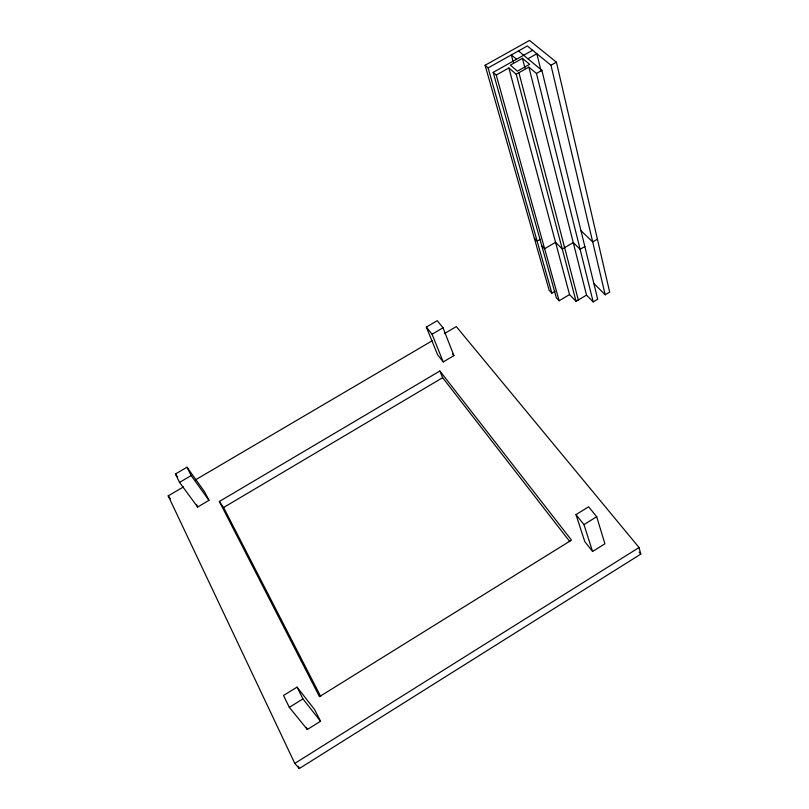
<?xml version="1.0" encoding="UTF-8"?>
<svg xmlns="http://www.w3.org/2000/svg" width="809" height="809" viewBox="0 0 809 809"><rect width="100%" height="100%" fill="white"/><g stroke="black" fill="none" stroke-linecap="round" stroke-linejoin="round"><path stroke-width="1.21" d="M183.431 486.937L168.211 495.877L294.789 763.403L639.049 547.541L456.306 326.603L444.353 333.632M294.789 763.403L299.29 768.55L640.789 554.104L639.049 547.541M307.329 729.496L320.516 721.264L314.661 709.665L297.045 687.114L283.514 695.487L289.309 707.349L307.329 729.496L306.277 727.372M592.572 551.495L604.91 543.8L596.688 516.718L588.628 506.808L575.988 514.615L584.776 541.585L592.572 551.495L583.967 524.606L575.988 514.615M289.309 707.349L302.94 698.895L320.516 721.264M583.967 524.606L596.688 516.718M593.654 283.241L605.183 294.769L609.673 292.1L556.42 62.182L529.511 40.45L485.097 65.266L549.159 290.279L551.859 293.111L555.055 291.22M219.34 501.489L223.597 507.496L442.634 377.682L439.894 370.997L219.34 501.489L319.474 696.66L571.488 540.129L439.894 370.997M508.871 67.956L569.546 294.587L576.059 301.332L586.525 295.123L528.884 67.117L516.213 74.246L508.871 67.956L496.251 75.035L493.177 72.345L532.605 50.269M586.525 295.123L593.179 301.899L597.689 299.229L541.888 70.363L518.448 50.937M197.659 507.031L208.965 500.346L204.768 492.044L186.99 467.228L175.442 473.993L179.547 482.407L197.659 507.031L196.627 504.937M443.241 361.936L453.92 355.626L443.029 327.797L437.244 320.688L426.343 327.069L437.598 354.767L443.241 361.936L432.057 334.238L426.343 327.069M493.177 72.345L556.38 297.884L559.12 300.766L569.546 294.587M195.394 479.909L432.39 340.66M179.547 482.407L191.167 475.581L208.965 500.346M432.057 334.238L443.029 327.797M584.846 246.533L580.114 249.303L573.247 242.579L562.265 249.01L555.561 242.316L544.619 248.707L541.797 245.855M597.416 239.151L592.704 241.921L580.72 230.434M540.321 239.262L537.136 241.122L534.365 238.301M528.884 67.117L536.438 73.437L541.888 70.363M485.097 65.266L488.11 67.905L527.337 45.971L550.98 65.246L556.42 62.182M527.903 58.764L536.863 53.738L541.049 70.838M522.462 58.349L510.358 65.135L517.426 71.162L529.622 64.316L522.462 58.349L524.97 68.138M516.526 59.279L511.328 54.921L513.26 62.242M639.191 552.153L640.789 554.104M452.494 353.846L453.92 355.626M442.634 377.682L569.839 541.636M168.211 495.877L170.456 498.85M175.442 473.993L177.606 476.946M223.597 507.496L320.768 696.549M186.99 467.228L191.167 475.581M297.045 687.114L302.94 698.895M298.208 766.275L299.29 768.55M488.11 67.905L551.859 293.111M496.251 75.035L559.12 300.766M516.213 74.246L576.059 301.332M518.933 72.719L578.304 299.997M536.438 73.437L593.179 301.899M550.98 65.246L605.183 294.769"/></g></svg>
